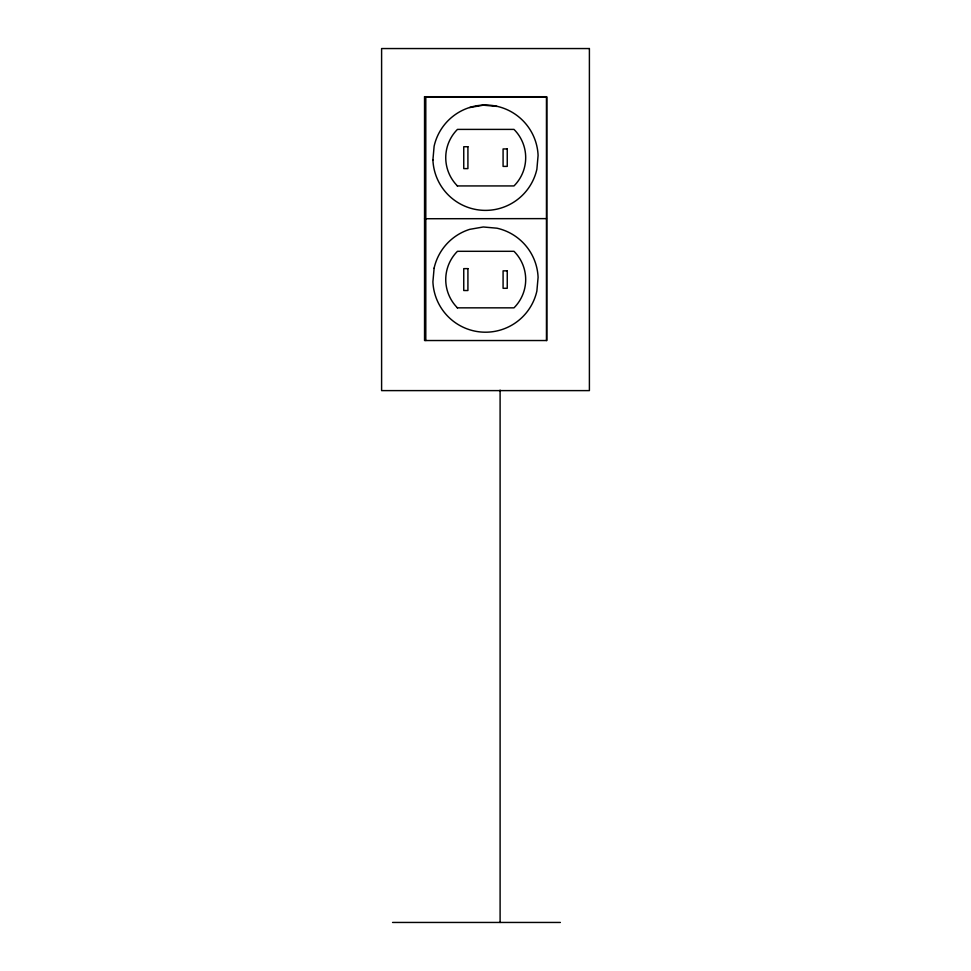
<?xml version="1.0" encoding="UTF-8"?>
<svg xmlns="http://www.w3.org/2000/svg" width="971" height="971" viewBox="0 0 971 971"><rect width="100%" height="100%" fill="white"/><g stroke="black" fill="none" stroke-linecap="round" stroke-linejoin="round"><path stroke-width="1.46" d="M432.908 160.009L434.122 146.22A52.64 52.64 0 0 1 538.092 155.433L536.878 169.221A52.64 52.64 0 0 1 432.908 159.912M469.721 107.55L483.267 105.184L496.946 106.397M424.545 96.821L546.843 96.93L546.843 340.53L424.545 340.53L424.545 96.712L546.455 96.712L546.455 340.53M457.292 185.934L513.987 185.934A39.981 39.981 0 0 0 513.987 129.398L457.45 129.398A39.981 39.981 0 0 0 457.45 185.934M424.545 218.73L546.455 218.621M457.292 307.843L513.987 307.843A39.981 39.981 0 0 0 513.987 251.307L457.45 251.307A39.981 39.981 0 0 0 457.45 307.843M392.563 922.45L560.376 922.45M500.101 390.111L500.101 922.45M425.796 96.712L425.796 340.53M434.122 268.13L432.908 281.808A52.64 52.64 0 0 0 536.878 291.021L538.092 277.33A52.64 52.64 0 0 0 496.946 228.197L483.267 226.983L469.721 229.35A52.64 52.64 0 0 0 434.122 268.13M589.397 48.55L381.603 48.55L381.603 390.609L589.397 390.609L589.397 48.55M467.913 146.73L463.75 146.73L463.75 168.614L467.913 168.614L467.913 146.73M507.25 148.939L503.087 148.939L503.087 166.393L507.25 166.393L507.25 148.939M467.913 268.627L463.75 268.627L463.75 290.523L467.913 290.523L467.913 268.627M507.25 270.848L503.087 270.848L503.087 288.302L507.25 288.302L507.25 270.848"/></g></svg>
